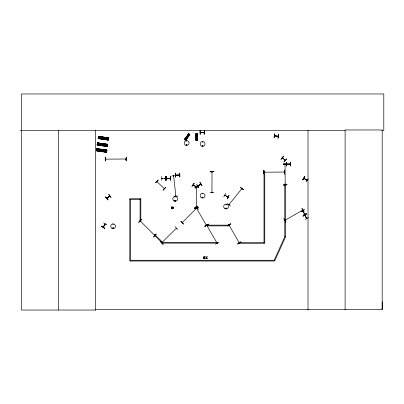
<?xml version="1.0" encoding="UTF-8"?>
<svg xmlns="http://www.w3.org/2000/svg" width="404" height="404" viewBox="0 0 404 404"><rect width="100%" height="100%" fill="white"/><g stroke="black" fill="none" stroke-linecap="round" stroke-linejoin="round"><path stroke-width="0.61" d="M381.911 130.386L383.8 130.386L383.8 93.96L21.503 93.96L21.503 310.04L95.728 310.04L95.677 309.615L382.189 309.615L382.245 301.803M224.695 195.213L228.073 197.086M176.068 196.223L175.851 195.915M109.742 195.9L106.833 198.43M193.203 184.891L196.339 186.85M196.501 186.724L193.178 184.85M307.111 180.29L303.914 178.199M140.582 221.028L140.365 220.811M154.54 235.264L154.803 235.492M173.604 175.74L173.796 176.068M103.101 227.149L103.495 226.861M196.465 187.537L196.49 187.128M212.156 171.897L211.959 172.165M285.037 164.524L285.189 164.105L284.997 164.448M285.032 164.135L285.189 184.759M112.953 224.195L113.342 224.301L112.974 224.149M112.777 227.957C113.529 229.422 113.504 226.694 112.802 228.144M113.398 228.053C112.706 228.846 113.019 227.27 113.362 227.997M175.018 196.894C175.715 196.228 175.114 197.697 175.094 196.758M174.856 200.702C175.826 199.455 175.432 202.05 174.897 200.611M174.967 200.702C175.659 199.909 175.351 201.485 175.008 200.763M186.446 141.016L186.86 141.072L186.471 140.971M186.921 144.829C186.138 145.677 186.668 143.849 186.855 144.94M202.783 142.011L202.394 141.905L202.808 141.961M202.97 145.768C202 146.899 202.394 144.657 202.934 145.677M202.384 193.652L202.798 193.597L202.409 193.758M225.73 208.247C226.477 209.706 226.457 206.984 225.755 208.434M226.296 204.586L225.887 204.48L226.255 204.631M225.836 208.272C226.23 209.267 226.503 207.56 225.866 208.282M277.77 136.294L278.235 136.178M277.977 138.158L278.533 134.335M278.169 138.183L278.674 134.355M97.344 143.501L97.445 142.829L107.792 144.324L107.484 146.526L97.132 145.036L97.43 142.981L107.772 144.465M97.313 150.818L97.586 148.904M98.207 145.041L98.48 143.127M99.207 138.577L99.48 136.663M98.01 150.919L98.288 149.005M98.904 145.142L99.182 143.228M99.909 138.678L100.182 136.764M99.061 151.071L99.339 149.157M99.955 145.294L100.232 143.38M100.96 138.825L101.232 136.916M99.995 151.207L100.268 149.293M100.889 145.43L101.167 143.516M101.889 138.961L102.167 137.052M101.045 151.354L101.318 149.445M101.939 145.581L102.217 143.667M102.939 139.112L103.217 137.203M105.55 152L105.828 150.091M106.449 146.223L106.722 144.314M107.449 139.759L107.722 137.85M105.808 152.364L106.176 149.813M105.888 152.374L106.257 149.828M106.701 146.586L107.07 144.041M106.782 146.596L107.151 144.051M107.706 140.122L108.07 137.572M107.06 145.496L107.085 145.193M107.782 140.132L108.151 137.587M108.085 138.724L108.045 139.026L108.126 138.749L108.484 139.057M106.611 151.071L106.227 151.01M107.489 145.556L107.55 145.258M106.898 150.091L106.59 152.303L96.243 150.803L96.546 148.606L106.898 150.091L96.541 148.652M197.551 185.946L197.98 185.88M284.946 220.347L302.849 210.009M302.884 210.146L302.546 210.343L302.919 210.146M172.331 208.494L172.553 207.782L171.922 207.378L171.806 208.055L172.331 208.494L172.973 208.257L173.094 207.585L172.569 207.141L171.922 207.378M172.468 207.712L172.569 207.141M196.475 187.209L196.647 187.547L196.627 187.128M211.959 171.897L211.979 172.245M211.959 192.137L211.979 192.486L212.13 192.137M285.012 184.421L285.168 184.729L285.163 184.381M282.361 157.777L285.143 160.454M176.432 228.22L161.746 242.693M182.431 222.614L182.552 222.245L182.244 222.513M196.187 207.318L196.268 207.757L196.051 207.388M206.348 225.25L196.036 207.404L196.369 207.636M206.762 225.296L207.09 225.508M216.903 242.865L217.024 243.152M239.289 242.9L228.952 224.993M228.972 225.028L229.093 225.316M239.254 242.89L239.239 242.476L239.415 242.809M239.39 242.779L239.249 242.521M304.757 215.15L306.656 218.493L304.727 215.165M306.818 218.357L304.853 215.049M173.796 176.099L173.735 175.725L173.649 176.129M304.707 214.095L302.813 210.822M103.126 227.073L105.186 223.902L105.146 224.286M105.293 224.063L103.237 227.189L105.338 223.993M164.206 188.587L156.929 181.593M186.355 144.652C186.835 146.253 187.148 143.486 186.32 144.915M172.685 208.464L172.215 207.171M228.871 204.707L241.88 188.643M229.225 204.505L228.977 204.793M175.735 175.053L176.164 175.043M200.263 132.411L204.121 132.325M105.797 158.974L105.459 158.979L105.797 159.171M161.802 178.326L162.231 178.326M165.221 178.482L165.584 178.477M290.123 164.039L290.552 164.034M223.771 196.829L225.664 193.466M228.038 197.102L224.816 195.107M227.341 198.808L229.043 195.339L227.356 198.819M217.216 243.132L217.039 242.799M229.285 225.296L229.093 224.927M192.001 186.315L194.193 183.133L191.986 186.305M195.496 188.471L197.48 185.158M106.868 224.977L103.631 222.872M182.603 222.412L182.28 222.523L182.507 222.271M196.935 208.075L196.597 208.151M199.859 184.754L200.864 183.982L200.616 184.381M302.763 179.836L304.853 176.588M306.02 181.962L308.176 178.755M184.643 139.425L188.713 133.759M184.699 139.466L188.794 133.82M184.764 139.511L188.86 133.87M184.855 139.582L188.915 133.906M184.906 139.612L189.001 133.966M185.012 139.683L185.365 139.86M185.411 139.971L189.476 134.305M185.487 140.026L189.567 134.37M185.547 140.067L189.638 134.416M185.638 140.132L189.683 134.451M185.694 140.173L189.754 134.502M189.819 134.547L185.774 140.233L184.562 139.37L188.638 133.709L189.845 134.567M274.407 135.673L274.796 135.724M202.783 145.955L202.53 145.516L202.596 146.001M202.778 197.647C202.848 196.597 201.955 197.93 202.707 197.662M204.101 132.487L200.318 132.562M228.896 204.677L229.098 204.404M241.637 188.946L241.986 188.724L241.612 188.976M230.431 205.954L227.381 203.586M243.577 189.723L240.431 187.471L243.567 189.734M105.828 159.146L105.53 159.171M105.53 159.151L126.124 158.999M126.099 159.161L125.705 159.156M263.837 172.064L264.145 172.235M264.226 172.195L263.807 172.22M290.198 164.014L290.552 164.17L283.169 164.054L290.511 164.034L286.739 164.206M172.008 208.343L172.377 207.903M172.518 207.732L172.892 207.292M281.063 159.115L283.709 156.303M106.767 198.233L109.711 195.925M138.84 222.165L141.552 219.417M175.038 226.765L177.805 229.462M195.541 206.621L198.329 209.297M162.019 242.415L161.863 242.794L161.994 242.395M196.597 208.206L196.869 207.934M163.019 244.248L160.418 241.385L163.029 244.238M155.596 182.84L158.257 180.043L155.616 182.861M278.164 136.32L274.397 135.83L278.134 136.34M197.586 185.911L200.828 184.012M200.571 184.153L200.889 184.168M200.899 184.189L197.652 186.042L198.824 185.411M302.485 210.191L302.768 210.035M196.49 207.802L196.49 207.373M107.974 199.879L105.393 196.995L107.979 199.874M109.792 196.026L106.843 198.394L109.832 196.011M110.989 197.455L108.742 194.309L111.034 197.42M175.477 200.945L175.139 201.035M107.116 145.243L107.484 145.521M196.798 207.974L182.249 222.548M199.94 182.386L202.061 185.618M197.93 185.906L197.672 186.072M198.561 187.673L196.586 184.355M197.672 206.207L194.44 208.328L197.667 206.192M194.415 208.282L197.758 206.353M204.783 226.24L208.378 224.104L204.778 226.23L208.217 224.462M205.131 226.195L208.474 224.265M228.189 225.195L230.578 223.816M227.331 225.912L230.568 223.801M230.674 223.983L227.235 225.75M215.494 244.142L218.837 242.213M239.188 242.461L239.027 243.37L264.766 243.37L264.766 170.958L264.014 170.958L264.014 242.617M237.779 244.011L241.011 241.89L237.789 244.026M237.709 243.885L241.026 241.91M283.835 218.837L285.769 222.18M284.982 220.326L285.386 220.246L285.012 220.463M304.045 211.625L301.909 208.403L304.03 211.635M303.116 216.034L306.434 214.059M305.096 219.412L308.52 217.62M200.995 184.143L197.667 186.047M303.02 215.175L306.338 213.196M202.424 145.47L202.687 145.435M171.806 208.055L172.346 207.853M172.553 207.782L173.094 207.585M307.005 180.411L303.864 178.351M140.279 220.781L140.542 221.013M126.043 159.151L125.695 158.999L126.083 158.999M284.118 172.043L284.391 172.24M196.773 140.092L196.637 140.355M171.751 175.952L175.588 175.508M177.891 196.051L174.063 196.556M206.878 225.23L206.904 225.619M200.222 130.553L200.253 134.411M204.166 134.325L204.293 130.457L204.197 134.32M179.593 174.967L179.164 175.149M176.588 175.154L178.805 175.104M179.598 175.139L175.775 175.184L179.512 174.947M175.563 177.053L175.689 173.19L175.583 177.053M179.856 176.957L179.75 173.099M105.222 157.136L105.267 160.994M286.461 162.196L286.507 166.059M263.782 170.2L263.61 174.063L263.731 170.2M284.669 170.2L284.482 174.058L284.653 170.2M284.391 172.22L284.118 172.24M165.867 176.437L165.675 180.3L165.847 176.437M166.685 176.472L166.514 180.336L166.635 176.477M170.574 180.31L170.599 176.452M170.559 178.316L166.701 178.472L170.564 178.492M161.817 180.325L161.736 176.462M194.627 187.143L198.49 187.062M194.627 186.946L198.49 186.921M210.115 192.526L213.979 192.531M20.2 130.537L21.503 130.532M21.503 130.386L345.107 130.386M195.95 133.466L197.44 133.461L197.44 140.435L195.95 140.441L195.985 133.466M196.051 134.173L197.339 134.173M196.051 134.648L197.339 134.648M196.051 135.355L197.339 135.355M196.051 135.981L197.339 135.981M196.051 136.688L197.339 136.688M196.051 139.728L197.339 139.728M195.839 139.925L197.556 139.925M263.878 172.215L284.386 172.043M129.78 199.51L140.077 199.51M239.077 242.617L264.766 242.617M130.532 260.257L274.185 260.257L274.866 260.565L285.461 237.108L284.775 236.794L284.775 184.078L285.527 184.078L285.527 236.794L284.775 236.794L274.185 260.257L274.185 261.009L129.78 261.009L129.78 198.758L140.829 198.758L140.829 220.958L140.077 220.958L140.077 198.758M202.591 197.112C203.808 198.182 201.172 197.47 202.778 197.137M98.435 136.411L108.787 137.895M98.425 136.496L108.772 138.001M98.409 136.618L108.151 138.017M98.399 136.653L108.752 138.148M98.389 136.734L108.126 138.183M98.369 136.865L108.721 138.355L98.364 136.906M98.349 137.027L108.095 138.385M108.676 138.663L108.595 139.249M99.45 138.077L101.884 138.436M103.101 138.602L107.964 139.35M108.565 139.521L98.212 138.032L108.56 139.542M99.409 138.365L108.545 139.643M98.783 138.37L108.53 139.759M98.778 138.405L108.519 139.804M98.152 138.441L108.504 139.91M98.142 138.527L108.494 140.011M97.435 142.875L107.787 144.364M98.601 143.42L107.737 144.698M97.364 143.369L107.717 144.839M98.571 143.627L101.005 143.976L97.955 143.587M107.701 144.94L102.222 144.152L107.696 144.975M107.676 145.127L107.59 145.713M99.056 144.627L97.233 144.364L99.051 144.677M100.273 144.804L107.58 145.854L100.268 144.849M97.207 144.536L107.56 146.006M97.192 144.617L107.545 146.107L97.187 144.657M97.177 144.738L107.525 146.233M97.142 144.991L107.484 146.516M96.531 148.738L106.878 150.243M97.122 148.945L106.863 150.344L97.117 148.98M97.101 149.071L106.838 150.51M96.475 149.106L106.828 150.596L96.47 149.147M100.111 149.753L96.455 149.268L100.106 149.803M101.328 149.929L106.802 150.753L101.323 149.975M106.782 150.904L106.696 151.49M96.94 150.278L106.075 151.55M106.666 151.763L96.319 150.273L106.661 151.798M96.91 150.485L106.646 151.929M96.283 150.515L106.631 152.01M96.278 150.561L106.626 152.05M96.263 150.647L106.611 152.151M96.248 150.768L106.595 152.252M196.187 207.353L196.364 207.656M206.898 225.265L207.075 225.563M171.771 207.696L172.341 207.797M172.559 207.838L173.124 207.939M287.077 164.054L283.169 164.11M165.584 178.285L161.883 178.482M278.159 136.148L274.432 135.81M282.522 157.717L285.269 160.302M101.52 226.164L104.752 228.275M304.53 178.745L306.389 179.957M188.299 134.335L189.345 135.088M188.027 134.719L189.072 135.471M187.613 135.295L188.658 136.047M187.244 135.805L188.289 136.557M186.83 136.38L187.875 137.133M185.062 138.845L186.108 139.597M184.769 138.885L186.163 139.885M211.964 192.435L211.979 171.857M172.533 207.888L172.973 208.257M160.383 241.425L163.15 244.117M140.213 220.902L154.772 235.466M105.52 196.894L107.959 199.889M283.956 218.766L285.911 222.099M239.092 242.562L239.269 242.865M199.96 182.376L201.914 185.704M206.959 225.634L206.782 225.331L217.079 243.163M206.308 224.887L206.489 225.169M302.667 210.903L304.571 214.221M173.604 176.094L173.609 175.78L175.876 196.263L175.861 195.9M200.025 130.553L200.111 134.416M179.603 173.099L179.694 176.962M175.639 173.19L175.725 177.053M286.623 162.196L286.648 166.054M284.512 170.2L284.532 174.058M196.496 187.517L196.49 187.168L196.49 207.762L196.49 207.414M170.746 176.447L170.771 180.31M165.706 176.437L165.731 180.3M105.383 157.136L105.409 160.994M382.189 309.615L382.189 129.967L345.107 129.967L345.107 309.615M308.02 130.386L308.02 310.04M197.41 133.461L197.238 140.435M197.157 133.461L197.102 140.435M197.086 133.461L197.021 140.435L196.995 133.461M196.894 140.435L196.501 140.435M196.405 133.466L196.374 139.86M196.314 133.466L196.268 139.981M196.208 133.466L196.233 139.86M196.152 133.466L196.122 140.441M196.051 133.466L196.041 140.441M168.099 178.725L164.302 178.765M130.532 199.51L130.532 261.009M95.672 130.386L95.672 310.04M58.59 130.386L58.59 310.04M100.232 150.263C100.95 151.828 101.364 148.965 100.232 150.263M101.126 144.486C101.843 146.051 102.257 143.188 101.126 144.486M102.126 138.022C102.843 139.587 103.257 136.724 102.126 138.022M196.42 136.264C196.768 137.355 197.268 135.492 196.42 136.264M274.437 133.8L274.149 137.653L274.437 133.8M98.445 136.36L98.137 138.572L108.484 140.062L108.792 137.85L98.445 136.36M187.294 136.365C187.532 137.491 188.213 135.683 187.294 136.365M204.48 256.742L203.985 257.545L203.192 256.742L203.818 257.762L203.172 258.782L203.969 257.964L204.778 258.782L204.136 257.747L204.778 256.742L204.48 256.742M206.989 256.742L206.494 257.545L205.697 256.742L206.323 257.762L205.676 258.782L206.474 257.964L207.282 258.782L206.641 257.747L207.282 256.742L206.989 256.742M101.535 226.144L104.676 228.396L101.535 226.144M304.717 176.503L302.788 179.851L304.717 176.503M283.573 156.176L281.083 159.131L283.573 156.176M286.542 158.969L284.047 161.928L286.542 158.969M141.435 219.306L138.875 222.2L141.435 219.306M156.207 234.073L153.646 236.971L156.207 234.073M180.926 221.241L183.522 224.104L180.906 221.261M165.665 187.446L162.999 190.244L165.645 187.426M171.624 206.929C170.523 211.903 176.684 206.207 171.624 206.929M154.863 234.608L154.333 235.138L161.61 242.42L162.14 241.89L154.863 234.608M306.353 213.918L303.131 216.059L306.353 213.918M304.303 209.671L301.066 211.787L304.303 209.671M126.326 157.131L126.134 160.994L126.306 157.131M290.754 162.171L290.562 166.034L290.734 162.171M213.974 171.589L210.115 171.826L213.974 171.589M287.032 184.759L283.174 184.997L287.032 184.759M198.49 207.787L194.632 208.03L198.49 207.787M228.942 225.144L207.065 225.144L207.065 225.897L228.942 225.897L228.942 225.144M217.291 242.385L161.777 242.385L161.777 243.132L217.291 243.132L217.291 242.385M107.752 144.607L97.404 143.082L107.752 144.612M107.509 146.359L97.157 144.869L107.504 146.394M185.436 145.137A2.444 2.444 0 0 0 189.097 143.021A2.444 2.444 0 0 0 185.436 140.905A2.444 2.444 0 0 0 185.436 145.137M174.028 200.98A2.409 2.409 0 0 0 177.639 198.894A2.409 2.409 0 0 0 174.028 196.809A2.409 2.409 0 0 0 174.028 200.98M201.389 197.743A2.409 2.409 0 0 0 205 195.657A2.409 2.409 0 0 0 201.389 193.572A2.409 2.409 0 0 0 201.389 197.743M201.394 146.046A2.404 2.404 0 0 0 205 143.965A2.404 2.404 0 0 0 201.394 141.885A2.404 2.404 0 0 0 201.394 146.046M111.938 228.326A2.399 2.399 0 0 0 115.534 226.25A2.399 2.399 0 0 0 111.938 224.175A2.399 2.399 0 0 0 111.938 228.326M224.882 208.626A2.414 2.414 0 0 0 228.502 206.54A2.414 2.414 0 0 0 224.882 204.449A2.414 2.414 0 0 0 224.882 208.626"/></g></svg>
